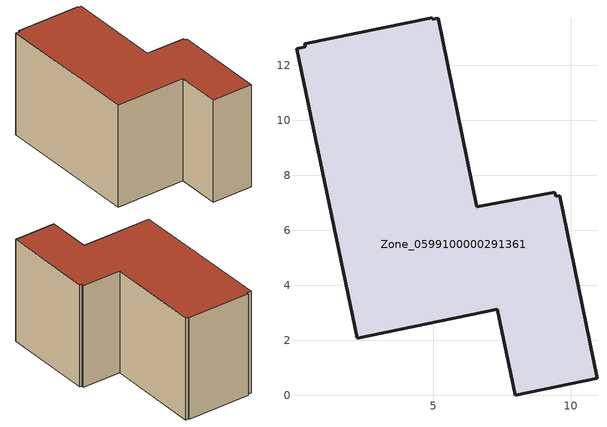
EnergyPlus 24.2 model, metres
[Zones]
Zone_0599100000291361
 floor ground (C_G): 7.98,0 7.34,3.13 2.24,2.08 0.03,12.61 0.35,12.68 0.33,12.79 4.96,13.74 4.97,13.68 5.18,13.72 6.58,6.86 9.43,7.39 9.46,7.24 9.6,7.26 10.96,0.61 z2.03
 wall outside (C_F): 7.34,3.13 7.98,0 10.96,0.61 9.6,7.26 9.46,7.24 9.43,7.39 6.58,6.86 5.18,13.72 4.97,13.68 4.96,13.74 0.33,12.79 0.35,12.68 0.03,12.61 2.24,2.08 7.34,3.13 z2.03:9.75
 roof outside (C_R): 9.46,7.24 9.43,7.39 6.58,6.86 5.18,13.72 4.97,13.68 4.96,13.74 0.33,12.79 0.35,12.68 0.03,12.61 2.24,2.08 7.34,3.13 7.98,0 10.96,0.61 9.6,7.26 z9.75
[BUILDING]
Pand.0599100000291361: North Axis=0; Terrain=City; Loads Convergence Tolerance Value=0.04; Temperature Convergence Tolerance Value=0.4; Solar Distribution=FullExterior; Maximum Number of Warmup Days=25; Minimum Number of Warmup Days=1
[Site:Location]
Rotterdam.The.Hague.AP_ZH_NLD Design_Conditions: Latitude=51.96; Longitude=4.45; Time Zone=1; Elevation=-4.5
[SITE:GROUNDTEMPERATURE:BUILDINGSURFACE]
18, 18, 18, 18, 18, 18, 18, 18, 18, 18, 18, 18
[MATERIAL] Thermal Absorptance=0.9; Solar Absorptance=0.7; Visible Absorptance=0.7
Name | Roughness | Thickness | Conductivity | Density | Specific Heat
G.TC.1965-1974 | MediumSmooth | 0.15 | 0.882353 | 540 | 1210
F.TC.1965-1974 | Rough | 0.3 | 0.697674 | 1920 | 840
R.TC.1965-1974 | MediumRough | 0.2 | 0.232558 | 1500 | 1000
[CONSTRUCTION]
C_G: G.TC.1965-1974
C_F: F.TC.1965-1974
C_R: R.TC.1965-1974
[ZONE]
Zone_0599100000291361: Type=1; Multiplier=1; Ceiling Height=Autocalculate; Volume=Autocalculate; Floor Area=autocalculate; Part of Total Floor Area=Yes
[ZONEINFILTRATION:DESIGNFLOWRATE]
Infil_Zone_0599100000291361: Zone or ZoneList or Space or SpaceList=Zone_0599100000291361; Schedule=AlwaysOn; Design Flow Rate Calculation Method=Flow/Area; Flow Rate per Floor Area=0.003; Constant Term Coefficient=1; Temperature Term Coefficient=0; Velocity Term Coefficient=0; Velocity Squared Term Coefficient=0
[HVACTEMPLATE:ZONE:IDEALLOADSAIRSYSTEM]
Zone_0599100000291361: Maximum Heating Supply Air Temperature=50; Minimum Cooling Supply Air Temperature=13; Maximum Heating Supply Air Humidity Ratio=0.0156; Minimum Cooling Supply Air Humidity Ratio=0.0077; Heating Limit=NoLimit; Cooling Limit=NoLimit; Dehumidification Control Type=ConstantSensibleHeatRatio; Cooling Sensible Heat Ratio=0.7; Dehumidification Setpoint=60; Humidification Control Type=None; Humidification Setpoint=30; Outdoor Air Method=None; Outdoor Air Flow Rate per Person=0.00944; Outdoor Air Flow Rate per Zone Floor Area=0; Outdoor Air Flow Rate per Zone=0; Demand Controlled Ventilation Type=None; Outdoor Air Economizer Type=NoEconomizer; Heat Recovery Type=None; Sensible Heat Recovery Effectiveness=0.7; Latent Heat Recovery Effectiveness=0.65
[ZONECONTROL:THERMOSTAT]
ThermostatControl_Zone_0599100000291361: Zone or ZoneList=Zone_0599100000291361; Control Type Schedule=DualSetpointControlType; Control 1=Thermostat_Zone_0599100000291361; Temperature Difference Between Cutout And Setpoint=0
[THERMOSTATSETPOINT:DUALSETPOINT]
Thermostat_Zone_0599100000291361: Heating Setpoint Temperature Schedule=HeatingSetpoint_Zone_0599100000291361; Cooling Setpoint Temperature Schedule=CoolingSetpoint_Zone_0599100000291361
[SCHEDULE:COMPACT]
HeatingSetpoint_Zone_0599100000291361: Through: 12/31, For: AllDays, Until: 24:00, 21
CoolingSetpoint_Zone_0599100000291361: Through: 12/31, For: AllDays, Until: 24:00, 24
DualSetpointControlType: Through: 12/31, For: AllDays, Until: 24:00, 4
AlwaysOn: Through: 12/31, For: AllDays, Until: 24:00, 1
